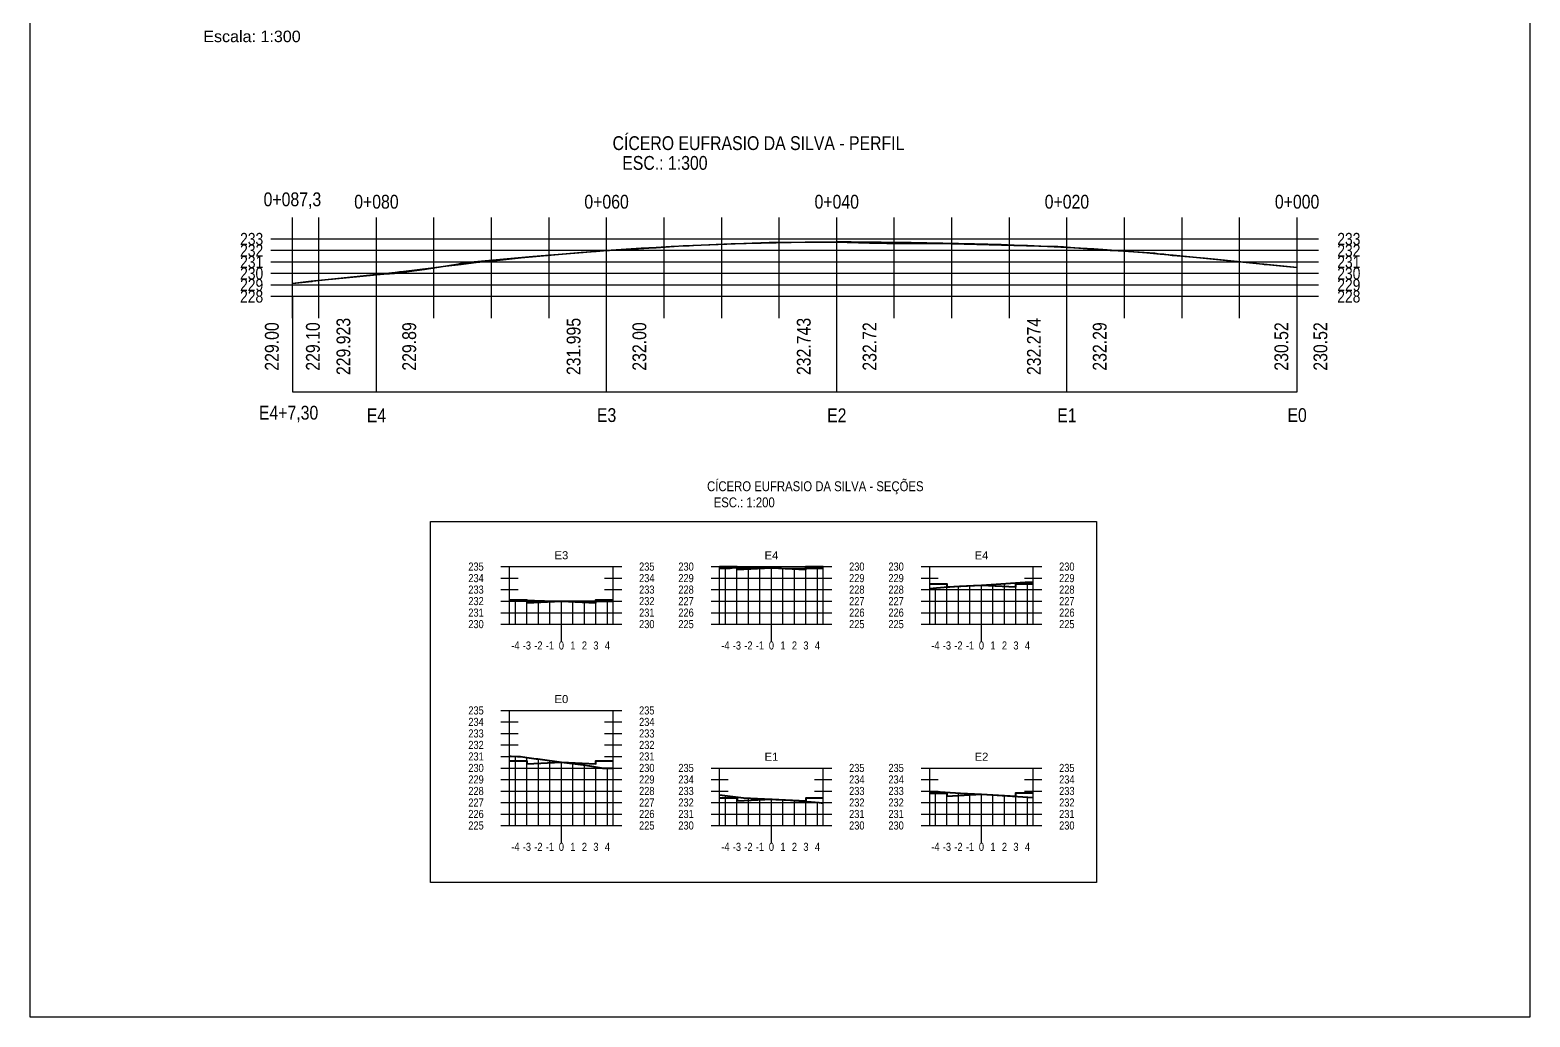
# Model space of a CAD drawing. Header units: feet. Extents: x 203667 to 205527, y 9204857 to 9205156.
# Drawn here: x 205280.5 to 205410.9, y 9204922.1 to 9205007.8 of the extents above; entities that cross this region are included whole.
import ezdxf

# ---------------------------------------------------------------- set-up
doc = ezdxf.new("R2010")
doc.units = ezdxf.units.FT
doc.header["$LTSCALE"] = 0.3
doc.header["$MEASUREMENT"] = 0
for name, color, linetype, lineweight in [('C-ROAD-PROF', 1, 'Continuous', 35), ('Cotas Acessibilidade', 5, 'Continuous', 25), ('Cotas Calçadas', 7, 'Continuous', 25)]:
    doc.layers.add(name, color=color, linetype=linetype, lineweight=lineweight)
for name, color, linetype in [('C-ROAD-PROF-GRID-MAJR', 8, 'Continuous'), ('C-ROAD-PROF-GRID-MINR', 8, 'Continuous'), ('C-ROAD-PROF-TEXT', 7, 'Continuous'), ('C-ROAD-PROF-TICK', 7, 'Continuous'), ('C-ROAD-PROF-TITL', 7, 'Continuous'), ('C-ROAD-PROF-TTLB', 5, 'Continuous'), ('C-ROAD-SCTN-GRID', 7, 'Continuous'), ('C-ROAD-SCTN-TEXT', 7, 'Continuous'), ('C-ROAD-SCTN-TICK', 7, 'Continuous'), ('C-ROAD-SCTN-TITL', 92, 'Continuous'), ('C1-HM-CURVA_MESTRA', 5, 'Continuous')]:
    doc.layers.add(name, color=color, linetype=linetype)
doc.styles.add('Roman', font='arial.ttf', dxfattribs={"height": 2})
doc.styles.add('TARCISIO', font='swissci.ttf')

msp = doc.modelspace()

# ---------------------------------------------------------------- linework, layer by layer
at = {"layer": 'C-ROAD-PROF', "color": 5, "linetype": 'Continuous', "lineweight": 35, "flags": 128}
msp.add_lwpolyline([(205390.626, 9204987.181), (205390.625, 9204987.181), (205390.01, 9204987.25), (205389.395, 9204987.313), (205381.018, 9204988.139), (205379.867, 9204988.25), (205378.717, 9204988.355), (205377.566, 9204988.455), (205376.415, 9204988.548), (205375.264, 9204988.636), (205374.113, 9204988.719), (205372.962, 9204988.796), (205371.811, 9204988.867), (205370.66, 9204988.933), (205369.509, 9204988.993), (205368.358, 9204989.047), (205367.207, 9204989.096), (205366.056, 9204989.139), (205364.905, 9204989.176), (205363.754, 9204989.208), (205362.604, 9204989.235), (205357.104, 9204989.346), (205355.799, 9204989.37), (205354.495, 9204989.387), (205353.191, 9204989.399), (205351.887, 9204989.405), (205350.582, 9204989.404), (205349.278, 9204989.398), (205347.974, 9204989.386), (205346.67, 9204989.368), (205345.365, 9204989.343), (205344.061, 9204989.313), (205342.757, 9204989.277), (205341.453, 9204989.235), (205340.148, 9204989.187), (205338.844, 9204989.133), (205337.54, 9204989.073), (205336.236, 9204989.007), (205334.931, 9204988.936), (205333.627, 9204988.858), (205332.323, 9204988.774), (205331.018, 9204988.684), (205329.714, 9204988.589), (205328.41, 9204988.487), (205327.106, 9204988.379), (205325.801, 9204988.266), (205324.497, 9204988.146), (205323.193, 9204988.021), (205321.889, 9204987.889), (205320.584, 9204987.752), (205319.28, 9204987.608), (205317.976, 9204987.459), (205316.672, 9204987.304), (205315.367, 9204987.143), (205312.991, 9204986.843), (205312.622, 9204986.799), (205312.254, 9204986.758), (205305.083, 9204985.992), (205305.018, 9204985.985), (205303.326, 9204985.789)], dxfattribs=at)
at = {"layer": 'C-ROAD-PROF', "color": 1, "linetype": 'Continuous', "lineweight": 35, "flags": 128}
msp.add_lwpolyline([(205390.626, 9204987.181), (205388.318, 9204987.411), (205388.287, 9204987.414), (205388.017, 9204987.436), (205387.79, 9204987.453), (205387.694, 9204987.463), (205387.615, 9204987.475), (205386.02, 9204987.661), (205382.876, 9204987.976), (205382.581, 9204987.997), (205382.239, 9204988.027), (205380.199, 9204988.204), (205380.043, 9204988.22), (205379.779, 9204988.245), (205379.046, 9204988.334), (205378.567, 9204988.389), (205378.264, 9204988.42), (205374.603, 9204988.661), (205374.395, 9204988.676), (205374.386, 9204988.677), (205374.382, 9204988.677), (205374.142, 9204988.697), (205373.879, 9204988.702), (205370.567, 9204988.957), (205370.332, 9204988.971), (205370.188, 9204988.981), (205369.845, 9204989.005), (205369.525, 9204989.026), (205368.179, 9204989.051), (205360.628, 9204989.253), (205358.376, 9204989.261), (205356.649, 9204989.279), (205356.432, 9204989.278), (205354.973, 9204989.286), (205353.468, 9204989.298), (205350.565, 9204989.378), (205349.721, 9204989.387), (205348.854, 9204989.398), (205348.735, 9204989.4), (205348.255, 9204989.403), (205348.07, 9204989.402), (205347.882, 9204989.397), (205344.744, 9204989.353), (205338.125, 9204989.104), (205337.792, 9204989.082), (205337.518, 9204989.072), (205337.274, 9204989.063), (205334.92, 9204988.909), (205334.75, 9204988.9), (205333.393, 9204988.816), (205332.993, 9204988.796), (205332.683, 9204988.781), (205330.867, 9204988.665), (205330.862, 9204988.665), (205330.799, 9204988.661), (205330.498, 9204988.661), (205330.492, 9204988.661), (205328.584, 9204988.479), (205324.23, 9204988.144), (205318.793, 9204987.661), (205317.929, 9204987.524), (205317.701, 9204987.489), (205314.796, 9204987.023), (205314.145, 9204986.926), (205313.913, 9204986.893), (205312.195, 9204986.661), (205311.749, 9204986.648), (205311.565, 9204986.648), (205306.8, 9204986.175), (205306.419, 9204986.135), (205304.957, 9204985.986), (205303.326, 9204985.789)], dxfattribs=at)
at = {"layer": 'C-ROAD-PROF', "color": 5, "linetype": 'Continuous', "lineweight": 40, "ltscale": 2}
for points in [[(205340.441, 9204961.194), (205341.941, 9204961.194), (205341.941, 9204960.935), (205344.95, 9204961.084), (205347.941, 9204960.934), (205347.941, 9204961.2), (205349.441, 9204961.2)], [(205358.691, 9204959.704), (205360.191, 9204959.704), (205360.191, 9204959.445), (205363.2, 9204959.594), (205366.191, 9204959.444), (205366.191, 9204959.71), (205367.691, 9204959.71)], [(205322.191, 9204958.3), (205323.691, 9204958.3), (205323.691, 9204958.041), (205326.7, 9204958.19), (205329.691, 9204958.04), (205329.691, 9204958.306), (205331.191, 9204958.306)], [(205322.191, 9204944.32), (205323.691, 9204944.32), (205323.691, 9204944.061), (205326.7, 9204944.21), (205329.691, 9204944.06), (205329.691, 9204944.326), (205331.191, 9204944.326)], [(205340.477, 9204941.09), (205341.977, 9204941.09), (205341.977, 9204940.831), (205344.986, 9204940.98), (205347.977, 9204940.83), (205347.977, 9204941.096), (205349.477, 9204941.096)], [(205358.691, 9204941.516), (205360.191, 9204941.516), (205360.191, 9204941.257), (205363.2, 9204941.406), (205366.191, 9204941.256), (205366.191, 9204941.522), (205367.691, 9204941.522)]]:
    msp.add_lwpolyline(points, dxfattribs=at)
at = {"layer": 'C-ROAD-PROF-GRID-MAJR', "color": 8, "linetype": 'Continuous', "lineweight": -3}
for p, q in [((205390.626, 9204989.661), (205303.326, 9204989.661)), ((205303.326, 9204984.661), (205303.326, 9204989.661)), ((205310.626, 9204984.661), (205310.626, 9204989.661)), ((205330.626, 9204984.661), (205330.626, 9204989.661)), ((205350.626, 9204984.661), (205350.626, 9204989.661)), ((205370.626, 9204984.661), (205370.626, 9204989.661)), ((205390.626, 9204984.661), (205390.626, 9204989.661)), ((205390.626, 9204988.661), (205303.326, 9204988.661)), ((205390.626, 9204987.661), (205303.326, 9204987.661)), ((205390.626, 9204986.661), (205303.326, 9204986.661)), ((205390.626, 9204985.661), (205303.326, 9204985.661)), ((205390.626, 9204984.661), (205303.326, 9204984.661))]:
    msp.add_line(p, q, dxfattribs=at)
at = {"layer": 'C-ROAD-PROF-GRID-MINR', "color": 8, "linetype": 'Continuous', "lineweight": -3}
for p, q in [((205305.626, 9204984.661), (205305.626, 9204989.661)), ((205315.626, 9204984.661), (205315.626, 9204989.661)), ((205320.626, 9204984.661), (205320.626, 9204989.661)), ((205325.626, 9204984.661), (205325.626, 9204989.661)), ((205335.626, 9204984.661), (205335.626, 9204989.661)), ((205340.626, 9204984.661), (205340.626, 9204989.661)), ((205345.626, 9204984.661), (205345.626, 9204989.661)), ((205355.626, 9204984.661), (205355.626, 9204989.661)), ((205360.626, 9204984.661), (205360.626, 9204989.661)), ((205365.626, 9204984.661), (205365.626, 9204989.661)), ((205375.626, 9204984.661), (205375.626, 9204989.661)), ((205380.626, 9204984.661), (205380.626, 9204989.661)), ((205385.626, 9204984.661), (205385.626, 9204989.661))]:
    msp.add_line(p, q, dxfattribs=at)
at = {"layer": 'C-ROAD-PROF-TEXT', "color": 7, "linetype": 'Continuous', "lineweight": -3}
for p, q in [((205303.326, 9204987.786), (205303.326, 9204991.536)), ((205305.626, 9204987.786), (205305.626, 9204991.536)), ((205310.626, 9204987.786), (205310.626, 9204991.536)), ((205315.626, 9204987.786), (205315.626, 9204991.536)), ((205320.626, 9204987.786), (205320.626, 9204991.536)), ((205325.626, 9204987.786), (205325.626, 9204991.536)), ((205330.626, 9204987.786), (205330.626, 9204991.536)), ((205335.626, 9204987.786), (205335.626, 9204991.536)), ((205340.626, 9204987.786), (205340.626, 9204991.536)), ((205345.626, 9204987.786), (205345.626, 9204991.536)), ((205350.626, 9204987.786), (205350.626, 9204991.536)), ((205355.626, 9204987.786), (205355.626, 9204991.536)), ((205360.626, 9204987.786), (205360.626, 9204991.536)), ((205365.626, 9204987.786), (205365.626, 9204991.536)), ((205370.626, 9204987.786), (205370.626, 9204991.536)), ((205375.626, 9204987.786), (205375.626, 9204991.536)), ((205380.626, 9204987.786), (205380.626, 9204991.536)), ((205385.626, 9204987.786), (205385.626, 9204991.536)), ((205390.626, 9204987.786), (205390.626, 9204991.536)), ((205305.201, 9204989.661), (205301.451, 9204989.661)), ((205392.501, 9204989.661), (205388.751, 9204989.661)), ((205305.201, 9204988.661), (205301.451, 9204988.661)), ((205305.201, 9204987.661), (205301.451, 9204987.661)), ((205392.501, 9204988.661), (205388.751, 9204988.661)), ((205392.501, 9204987.661), (205388.751, 9204987.661)), ((205305.201, 9204986.661), (205301.451, 9204986.661)), ((205303.326, 9204982.786), (205303.326, 9204986.536)), ((205305.626, 9204982.786), (205305.626, 9204986.536)), ((205310.626, 9204982.786), (205310.626, 9204986.536)), ((205315.626, 9204982.786), (205315.626, 9204986.536)), ((205320.626, 9204982.786), (205320.626, 9204986.536)), ((205325.626, 9204982.786), (205325.626, 9204986.536)), ((205330.626, 9204982.786), (205330.626, 9204986.536)), ((205335.626, 9204982.786), (205335.626, 9204986.536)), ((205340.626, 9204982.786), (205340.626, 9204986.536)), ((205345.626, 9204982.786), (205345.626, 9204986.536)), ((205350.626, 9204982.786), (205350.626, 9204986.536)), ((205355.626, 9204982.786), (205355.626, 9204986.536)), ((205360.626, 9204982.786), (205360.626, 9204986.536)), ((205365.626, 9204982.786), (205365.626, 9204986.536)), ((205370.626, 9204982.786), (205370.626, 9204986.536)), ((205375.626, 9204982.786), (205375.626, 9204986.536)), ((205380.626, 9204982.786), (205380.626, 9204986.536)), ((205385.626, 9204982.786), (205385.626, 9204986.536)), ((205392.501, 9204986.661), (205388.751, 9204986.661)), ((205390.626, 9204982.786), (205390.626, 9204986.536)), ((205305.201, 9204985.661), (205301.451, 9204985.661)), ((205392.501, 9204985.661), (205388.751, 9204985.661)), ((205305.201, 9204984.661), (205301.451, 9204984.661)), ((205392.501, 9204984.661), (205388.751, 9204984.661))]:
    msp.add_line(p, q, dxfattribs=at)
at = {"layer": 'C-ROAD-PROF-TICK', "color": 7, "linetype": 'Continuous', "lineweight": -3}
for p, q in [((205310.626, 9204976.37), (205310.626, 9204984.661)), ((205330.626, 9204976.37), (205330.626, 9204984.661)), ((205350.626, 9204976.37), (205350.626, 9204984.661)), ((205370.626, 9204976.37), (205370.626, 9204984.661))]:
    msp.add_line(p, q, dxfattribs=at)
at = {"layer": 'C-ROAD-PROF-TTLB', "color": 5, "linetype": 'Continuous', "lineweight": -3}
for p, q in [((205303.326, 9204984.661), (205303.326, 9204989.661)), ((205390.626, 9204989.661), (205303.326, 9204989.661)), ((205390.626, 9204984.661), (205390.626, 9204989.661)), ((205390.626, 9204984.661), (205303.326, 9204984.661)), ((205322.2, 9204956.19), (205322.2, 9204961.19)), ((205322.2, 9204961.19), (205331.2, 9204961.19)), ((205331.2, 9204956.19), (205331.2, 9204961.19)), ((205340.45, 9204956.19), (205340.45, 9204961.19)), ((205340.45, 9204961.19), (205349.45, 9204961.19)), ((205349.45, 9204956.19), (205349.45, 9204961.19)), ((205358.7, 9204956.19), (205358.7, 9204961.19)), ((205358.7, 9204961.19), (205367.7, 9204961.19)), ((205367.7, 9204956.19), (205367.7, 9204961.19)), ((205322.2, 9204956.19), (205331.2, 9204956.19)), ((205340.45, 9204956.19), (205349.45, 9204956.19)), ((205358.7, 9204956.19), (205367.7, 9204956.19)), ((205322.2, 9204938.69), (205322.2, 9204948.69)), ((205322.2, 9204948.69), (205331.2, 9204948.69)), ((205331.2, 9204938.69), (205331.2, 9204948.69)), ((205340.45, 9204938.69), (205340.45, 9204943.69)), ((205340.45, 9204943.69), (205349.45, 9204943.69)), ((205349.45, 9204938.69), (205349.45, 9204943.69)), ((205358.7, 9204938.69), (205358.7, 9204943.69)), ((205358.7, 9204943.69), (205367.7, 9204943.69)), ((205367.7, 9204938.69), (205367.7, 9204943.69)), ((205322.2, 9204938.69), (205331.2, 9204938.69)), ((205340.45, 9204938.69), (205349.45, 9204938.69)), ((205358.7, 9204938.69), (205367.7, 9204938.69))]:
    msp.add_line(p, q, dxfattribs=at)
msp.add_3dface([(205390.626, 9204984.661), (205303.326, 9204984.661), (205303.326, 9204976.37), (205390.626, 9204976.37)], dxfattribs=at)
at = {"layer": 'C-ROAD-SCTN-GRID', "color": 251, "linetype": 'Continuous', "lineweight": -3}
for p, q in [((205340.45, 9204960.19), (205349.45, 9204960.19)), ((205340.95, 9204956.19), (205340.95, 9204961.052)), ((205341.95, 9204956.19), (205341.95, 9204961.122)), ((205342.95, 9204956.19), (205342.95, 9204961.093)), ((205343.95, 9204956.19), (205343.95, 9204961.11)), ((205344.95, 9204956.19), (205344.95, 9204961.084)), ((205345.95, 9204956.19), (205345.95, 9204961.059)), ((205346.95, 9204956.19), (205346.95, 9204961.048)), ((205347.95, 9204956.19), (205347.95, 9204961.038)), ((205348.95, 9204956.19), (205348.95, 9204961.052)), ((205340.45, 9204959.19), (205349.45, 9204959.19)), ((205358.7, 9204959.19), (205367.7, 9204959.19)), ((205359.2, 9204956.19), (205359.2, 9204959.347)), ((205360.2, 9204956.19), (205360.2, 9204959.434)), ((205361.2, 9204956.19), (205361.2, 9204959.479)), ((205362.2, 9204956.19), (205362.2, 9204959.534)), ((205363.2, 9204956.19), (205363.2, 9204959.594)), ((205364.2, 9204956.19), (205364.2, 9204959.657)), ((205365.2, 9204956.19), (205365.2, 9204959.719)), ((205366.2, 9204956.19), (205366.2, 9204959.782)), ((205367.2, 9204956.19), (205367.2, 9204959.842)), ((205322.2, 9204958.19), (205330.835, 9204958.19)), ((205322.7, 9204956.19), (205322.7, 9204958.305)), ((205323.7, 9204956.19), (205323.7, 9204958.276)), ((205324.7, 9204956.19), (205324.7, 9204958.242)), ((205325.7, 9204956.19), (205325.7, 9204958.207)), ((205326.7, 9204956.19), (205326.7, 9204958.19)), ((205327.7, 9204956.19), (205327.7, 9204958.189)), ((205328.7, 9204956.19), (205328.7, 9204958.189)), ((205329.7, 9204956.19), (205329.7, 9204958.189)), ((205330.7, 9204956.19), (205330.7, 9204958.19)), ((205340.45, 9204958.19), (205349.45, 9204958.19)), ((205358.7, 9204958.19), (205367.7, 9204958.19)), ((205322.2, 9204957.19), (205331.2, 9204957.19)), ((205322.2, 9204956.19), (205331.2, 9204956.19)), ((205340.45, 9204957.19), (205349.45, 9204957.19)), ((205340.45, 9204956.19), (205349.45, 9204956.19)), ((205358.7, 9204957.19), (205367.7, 9204957.19)), ((205358.7, 9204956.19), (205367.7, 9204956.19)), ((205322.2, 9204944.69), (205323.153, 9204944.69)), ((205322.7, 9204938.69), (205322.7, 9204944.708)), ((205323.7, 9204938.69), (205323.7, 9204944.609)), ((205324.7, 9204938.69), (205324.7, 9204944.474)), ((205322.2, 9204943.69), (205331.2, 9204943.69)), ((205325.7, 9204938.69), (205325.7, 9204944.342)), ((205326.7, 9204938.69), (205326.7, 9204944.21)), ((205327.7, 9204938.69), (205327.7, 9204944.078)), ((205328.7, 9204938.69), (205328.7, 9204943.939)), ((205329.7, 9204938.69), (205329.7, 9204943.778)), ((205330.7, 9204938.69), (205330.7, 9204943.69)), ((205322.2, 9204942.69), (205331.2, 9204942.69)), ((205322.2, 9204941.69), (205331.2, 9204941.69)), ((205322.2, 9204940.69), (205331.2, 9204940.69)), ((205340.45, 9204940.69), (205349.099, 9204940.69)), ((205340.95, 9204938.69), (205340.95, 9204941.297)), ((205341.95, 9204938.69), (205341.95, 9204941.168)), ((205342.95, 9204938.69), (205342.95, 9204941.074)), ((205343.95, 9204938.69), (205343.95, 9204941.028)), ((205344.95, 9204938.69), (205344.95, 9204940.982)), ((205345.95, 9204938.69), (205345.95, 9204940.927)), ((205346.95, 9204938.69), (205346.95, 9204940.862)), ((205347.95, 9204938.69), (205347.95, 9204940.78)), ((205348.95, 9204938.69), (205348.95, 9204940.702)), ((205358.7, 9204940.69), (205367.7, 9204940.69)), ((205359.2, 9204938.69), (205359.2, 9204941.646)), ((205360.2, 9204938.69), (205360.2, 9204941.586)), ((205361.2, 9204938.69), (205361.2, 9204941.526)), ((205362.2, 9204938.69), (205362.2, 9204941.466)), ((205363.2, 9204938.69), (205363.2, 9204941.406)), ((205364.2, 9204938.69), (205364.2, 9204941.345)), ((205365.2, 9204938.69), (205365.2, 9204941.285)), ((205366.2, 9204938.69), (205366.2, 9204941.224)), ((205367.2, 9204938.69), (205367.2, 9204941.164)), ((205322.2, 9204939.69), (205331.2, 9204939.69)), ((205340.45, 9204939.69), (205349.45, 9204939.69)), ((205358.7, 9204939.69), (205367.7, 9204939.69)), ((205322.2, 9204938.69), (205331.2, 9204938.69)), ((205340.45, 9204938.69), (205349.45, 9204938.69)), ((205358.7, 9204938.69), (205367.7, 9204938.69))]:
    msp.add_line(p, q, dxfattribs=at)
at = {"layer": 'C-ROAD-SCTN-TICK', "color": 7, "linetype": 'Continuous', "lineweight": -3}
for p, q in [((205321.45, 9204961.19), (205322.95, 9204961.19)), ((205321.45, 9204960.19), (205322.95, 9204960.19)), ((205330.45, 9204961.19), (205331.95, 9204961.19)), ((205330.45, 9204960.19), (205331.95, 9204960.19)), ((205339.7, 9204961.19), (205341.2, 9204961.19)), ((205339.7, 9204960.19), (205341.2, 9204960.19)), ((205348.7, 9204961.19), (205350.2, 9204961.19)), ((205348.7, 9204960.19), (205350.2, 9204960.19)), ((205357.95, 9204961.19), (205359.45, 9204961.19)), ((205357.95, 9204960.19), (205359.45, 9204960.19)), ((205366.95, 9204961.19), (205368.45, 9204961.19)), ((205366.95, 9204960.19), (205368.45, 9204960.19)), ((205321.45, 9204959.19), (205322.95, 9204959.19)), ((205330.45, 9204959.19), (205331.95, 9204959.19)), ((205339.7, 9204959.19), (205341.2, 9204959.19)), ((205348.7, 9204959.19), (205350.2, 9204959.19)), ((205357.95, 9204959.19), (205359.45, 9204959.19)), ((205366.95, 9204959.19), (205368.45, 9204959.19)), ((205321.45, 9204958.19), (205322.95, 9204958.19)), ((205326.7, 9204954.69), (205326.7, 9204957.69)), ((205330.45, 9204958.19), (205331.95, 9204958.19)), ((205339.7, 9204958.19), (205341.2, 9204958.19)), ((205344.95, 9204954.69), (205344.95, 9204957.69)), ((205348.7, 9204958.19), (205350.2, 9204958.19)), ((205357.95, 9204958.19), (205359.45, 9204958.19)), ((205363.2, 9204954.69), (205363.2, 9204957.69)), ((205366.95, 9204958.19), (205368.45, 9204958.19)), ((205321.45, 9204957.19), (205322.95, 9204957.19)), ((205321.45, 9204956.19), (205322.95, 9204956.19)), ((205330.45, 9204957.19), (205331.95, 9204957.19)), ((205330.45, 9204956.19), (205331.95, 9204956.19)), ((205339.7, 9204957.19), (205341.2, 9204957.19)), ((205339.7, 9204956.19), (205341.2, 9204956.19)), ((205348.7, 9204957.19), (205350.2, 9204957.19)), ((205348.7, 9204956.19), (205350.2, 9204956.19)), ((205357.95, 9204957.19), (205359.45, 9204957.19)), ((205357.95, 9204956.19), (205359.45, 9204956.19)), ((205366.95, 9204957.19), (205368.45, 9204957.19)), ((205366.95, 9204956.19), (205368.45, 9204956.19)), ((205321.45, 9204948.69), (205322.95, 9204948.69)), ((205330.45, 9204948.69), (205331.95, 9204948.69)), ((205321.45, 9204947.69), (205322.95, 9204947.69)), ((205330.45, 9204947.69), (205331.95, 9204947.69)), ((205321.45, 9204946.69), (205322.95, 9204946.69)), ((205330.45, 9204946.69), (205331.95, 9204946.69)), ((205321.45, 9204945.69), (205322.95, 9204945.69)), ((205321.45, 9204944.69), (205322.95, 9204944.69)), ((205330.45, 9204945.69), (205331.95, 9204945.69)), ((205330.45, 9204944.69), (205331.95, 9204944.69)), ((205321.45, 9204943.69), (205322.95, 9204943.69)), ((205330.45, 9204943.69), (205331.95, 9204943.69)), ((205339.7, 9204943.69), (205341.2, 9204943.69)), ((205348.7, 9204943.69), (205350.2, 9204943.69)), ((205357.95, 9204943.69), (205359.45, 9204943.69)), ((205366.95, 9204943.69), (205368.45, 9204943.69)), ((205321.45, 9204942.69), (205322.95, 9204942.69)), ((205330.45, 9204942.69), (205331.95, 9204942.69)), ((205339.7, 9204942.69), (205341.2, 9204942.69)), ((205348.7, 9204942.69), (205350.2, 9204942.69)), ((205357.95, 9204942.69), (205359.45, 9204942.69)), ((205366.95, 9204942.69), (205368.45, 9204942.69)), ((205321.45, 9204941.69), (205322.95, 9204941.69)), ((205321.45, 9204940.69), (205322.95, 9204940.69)), ((205330.45, 9204941.69), (205331.95, 9204941.69)), ((205330.45, 9204940.69), (205331.95, 9204940.69)), ((205339.7, 9204941.69), (205341.2, 9204941.69)), ((205339.7, 9204940.69), (205341.2, 9204940.69)), ((205348.7, 9204941.69), (205350.2, 9204941.69)), ((205348.7, 9204940.69), (205350.2, 9204940.69)), ((205357.95, 9204941.69), (205359.45, 9204941.69)), ((205357.95, 9204940.69), (205359.45, 9204940.69)), ((205366.95, 9204941.69), (205368.45, 9204941.69)), ((205366.95, 9204940.69), (205368.45, 9204940.69)), ((205321.45, 9204939.69), (205322.95, 9204939.69)), ((205326.7, 9204937.19), (205326.7, 9204940.19)), ((205330.45, 9204939.69), (205331.95, 9204939.69)), ((205339.7, 9204939.69), (205341.2, 9204939.69)), ((205344.95, 9204937.19), (205344.95, 9204940.19)), ((205348.7, 9204939.69), (205350.2, 9204939.69)), ((205357.95, 9204939.69), (205359.45, 9204939.69)), ((205363.2, 9204937.19), (205363.2, 9204940.19)), ((205366.95, 9204939.69), (205368.45, 9204939.69)), ((205321.45, 9204938.69), (205322.95, 9204938.69)), ((205330.45, 9204938.69), (205331.95, 9204938.69)), ((205339.7, 9204938.69), (205341.2, 9204938.69)), ((205348.7, 9204938.69), (205350.2, 9204938.69)), ((205357.95, 9204938.69), (205359.45, 9204938.69)), ((205366.95, 9204938.69), (205368.45, 9204938.69))]:
    msp.add_line(p, q, dxfattribs=at)
at = {"layer": 'C1-HM-CURVA_MESTRA', "color": 1, "linetype": 'Continuous', "lineweight": 40}
for points in [[(205340.45, 9204961.026), (205341.357, 9204961.072), (205341.749, 9204961.12), (205341.924, 9204961.123), (205342.964, 9204961.092), (205343.241, 9204961.114), (205343.43, 9204961.124), (205343.48, 9204961.122), (205343.499, 9204961.122), (205344.95, 9204961.084), (205345.823, 9204961.06), (205347.936, 9204961.037), (205349.45, 9204961.058)], [(205358.7, 9204959.301), (205359.294, 9204959.356), (205360.319, 9204959.444), (205360.382, 9204959.448), (205360.441, 9204959.446), (205361.3, 9204959.483), (205362.512, 9204959.551), (205363.2, 9204959.594), (205367.009, 9204959.833), (205367.404, 9204959.851), (205367.63, 9204959.86), (205367.7, 9204959.862)], [(205322.2, 9204958.314), (205322.54, 9204958.31), (205323.492, 9204958.284), (205326.103, 9204958.193), (205326.104, 9204958.193), (205326.217, 9204958.19), (205326.7, 9204958.19), (205327.323, 9204958.19), (205327.535, 9204958.19), (205328.426, 9204958.189), (205328.814, 9204958.189), (205329.138, 9204958.189), (205329.403, 9204958.189), (205329.496, 9204958.189), (205329.902, 9204958.189), (205330.463, 9204958.19), (205330.545, 9204958.19), (205330.767, 9204958.19), (205330.819, 9204958.19), (205330.825, 9204958.19), (205330.835, 9204958.19), (205331.006, 9204958.193), (205331.2, 9204958.195)], [(205322.2, 9204944.718), (205322.209, 9204944.718), (205322.333, 9204944.715), (205322.897, 9204944.704), (205323.153, 9204944.69), (205323.887, 9204944.581), (205324.498, 9204944.501), (205324.638, 9204944.482), (205326.7, 9204944.21), (205328.357, 9204943.992), (205328.42, 9204943.983), (205329.144, 9204943.868), (205330.154, 9204943.705), (205330.258, 9204943.69), (205330.274, 9204943.69), (205330.29, 9204943.69), (205330.671, 9204943.69), (205331.063, 9204943.69), (205331.133, 9204943.69), (205331.2, 9204943.69)], [(205340.45, 9204941.362), (205342.532, 9204941.093), (205344.95, 9204940.982), (205345.021, 9204940.978), (205345.322, 9204940.96), (205345.52, 9204940.95), (205346.042, 9204940.923), (205346.605, 9204940.892), (205347.326, 9204940.829), (205349.099, 9204940.69), (205349.45, 9204940.643)], [(205358.7, 9204941.676), (205361.367, 9204941.516), (205363.2, 9204941.406), (205367.7, 9204941.134)]]:
    msp.add_lwpolyline(points, dxfattribs=at)
at = {"layer": 'Cotas Acessibilidade'}
msp.add_lwpolyline([(205315.335, 9204965.123), (205373.191, 9204965.123), (205373.191, 9204933.73), (205315.335, 9204933.73)], close=True, dxfattribs=at)
at = {"layer": 'Cotas Calçadas'}
msp.add_line((205390.626, 9204989.661), (205303.326, 9204989.661), dxfattribs=at)
msp.add_lwpolyline([(205280.525, 9205094.028), (205410.864, 9205094.028), (205410.864, 9204922.05), (205280.525, 9204922.05)], close=True, dxfattribs=at)

# ---------------------------------------------------------------- texts
at = {"linetype": 'Continuous', "style": 'Roman'}
msp.add_text('Escala: 1:300', height=1, dxfattribs=at).set_placement((205295.582, 9205006.772))
at = {"layer": 'C-ROAD-PROF-TEXT', "color": 7, "linetype": 'Continuous', "lineweight": -3, "char_height": 1.2, "attachment_point": 8, "line_spacing_factor": 1.2, "style": 'TARCISIO'}
for s, insert in [('0+087,3', (205303.326, 9204992.286)), ('0+080', (205310.626, 9204992.286)), ('0+060', (205330.626, 9204992.286)), ('0+040', (205350.626, 9204992.286)), ('0+020', (205370.626, 9204992.286)), ('0+000', (205390.626, 9204992.286)), ('E4+7,30', (205302.994, 9204973.745)), ('E4', (205310.626, 9204973.745)), ('E3', (205330.626, 9204973.745)), ('E2', (205350.626, 9204973.745)), ('E1', (205370.626, 9204973.745)), ('E0', (205390.626, 9204973.745))]:
    msp.add_mtext(s, dxfattribs=dict(at, insert=insert))
at = {"layer": 'C-ROAD-PROF-TEXT', "color": 7, "linetype": 'Continuous', "lineweight": -3, "char_height": 1.05, "style": 'TARCISIO'}
for s, insert, attachment_point in [('233', (205300.788, 9204989.661), 6), ('233', (205394.12, 9204989.661), 4), ('232', (205300.788, 9204988.661), 6), ('232', (205394.12, 9204988.661), 4), ('231', (205300.788, 9204987.661), 6), ('231', (205394.12, 9204987.661), 4), ('230', (205300.788, 9204986.661), 6), ('229', (205300.788, 9204985.661), 6), ('230', (205394.12, 9204986.661), 4), ('229', (205394.12, 9204985.661), 4), ('228', (205300.788, 9204984.661), 6), ('228', (205394.12, 9204984.661), 4)]:
    msp.add_mtext(s, dxfattribs=dict(at, insert=insert, attachment_point=attachment_point))
at = {"layer": 'C-ROAD-PROF-TEXT', "color": 5, "linetype": 'Continuous', "lineweight": -3, "char_height": 1.2, "attachment_point": 8, "rotation": 90, "style": 'TARCISIO'}
for s, insert in [('229.00', (205302.155, 9204980.323)), ('229.923', (205308.376, 9204980.323)), ('231.995', (205328.376, 9204980.323)), ('232.743', (205348.376, 9204980.323)), ('232.274', (205368.376, 9204980.323)), ('230.52', (205389.875, 9204980.323))]:
    msp.add_mtext(s, dxfattribs=dict(at, insert=insert))
at = {"layer": 'C-ROAD-PROF-TEXT', "color": 1, "linetype": 'Continuous', "lineweight": -3, "char_height": 1.2, "attachment_point": 2, "rotation": 90, "style": 'TARCISIO'}
for s, insert in [('229.10', (205304.505, 9204980.323)), ('229.89', (205312.876, 9204980.323)), ('232.00', (205332.876, 9204980.323)), ('232.72', (205352.876, 9204980.323)), ('232.29', (205372.876, 9204980.323)), ('230.52', (205392.052, 9204980.323))]:
    msp.add_mtext(s, dxfattribs=dict(at, insert=insert))
at = {"layer": 'C-ROAD-PROF-TITL', "color": 7, "linetype": 'Continuous', "lineweight": -3, "attachment_point": 8, "line_spacing_factor": 1.2, "style": 'TARCISIO'}
for s, insert, char_height in [('{\\C256;CÍCERO EUFRASIO DA SILVA} - PERFIL', (205343.823, 9204997.379), 1.2), ('ESC.: 1:300', (205335.693, 9204995.661), 1.2), ('ESC.: 1:200', (205342.585, 9204966.335), 0.85913)]:
    msp.add_mtext(s, dxfattribs=dict(at, insert=insert, char_height=char_height))
at = {"layer": 'C-ROAD-PROF-TITL', "color": 7, "linetype": 'Continuous', "lineweight": -3, "insert": (205348.762, 9204967.484), "char_height": 0.85913, "width": 19.28157, "attachment_point": 8, "line_spacing_factor": 1.2, "style": 'TARCISIO'}
msp.add_mtext('{\\C256;CÍCERO EUFRASIO DA SILVA} - SEÇÕES', dxfattribs=at)
at = {"layer": 'C-ROAD-SCTN-TEXT', "color": 7, "linetype": 'Continuous', "lineweight": -3, "char_height": 0.7, "style": 'TARCISIO'}
for s, insert, attachment_point in [('235', (205319.95, 9204961.19), 6), ('235', (205333.45, 9204961.19), 4), ('230', (205338.2, 9204961.19), 6), ('230', (205351.7, 9204961.19), 4), ('230', (205356.45, 9204961.19), 6), ('230', (205369.95, 9204961.19), 4), ('234', (205319.95, 9204960.19), 6), ('234', (205333.45, 9204960.19), 4), ('229', (205338.2, 9204960.19), 6), ('229', (205351.7, 9204960.19), 4), ('229', (205356.45, 9204960.19), 6), ('229', (205369.95, 9204960.19), 4), ('233', (205319.95, 9204959.19), 6), ('233', (205333.45, 9204959.19), 4), ('228', (205338.2, 9204959.19), 6), ('228', (205351.7, 9204959.19), 4), ('228', (205356.45, 9204959.19), 6), ('228', (205369.95, 9204959.19), 4), ('232', (205319.95, 9204958.19), 6), ('231', (205319.95, 9204957.19), 6), ('232', (205333.45, 9204958.19), 4), ('231', (205333.45, 9204957.19), 4), ('227', (205338.2, 9204958.19), 6), ('226', (205338.2, 9204957.19), 6), ('227', (205351.7, 9204958.19), 4), ('226', (205351.7, 9204957.19), 4), ('227', (205356.45, 9204958.19), 6), ('226', (205356.45, 9204957.19), 6), ('227', (205369.95, 9204958.19), 4), ('226', (205369.95, 9204957.19), 4), ('230', (205319.95, 9204956.19), 6), ('230', (205333.45, 9204956.19), 4), ('225', (205338.2, 9204956.19), 6), ('225', (205351.7, 9204956.19), 4), ('225', (205356.45, 9204956.19), 6), ('225', (205369.95, 9204956.19), 4), ('-4', (205322.7, 9204954.69), 2), ('-3', (205323.7, 9204954.69), 2), ('-2', (205324.7, 9204954.69), 2), ('-1', (205325.7, 9204954.69), 2), ('0', (205326.7, 9204954.69), 2), ('0', (205326.7, 9204954.69), 2), ('1', (205327.7, 9204954.69), 2), ('2', (205328.7, 9204954.69), 2), ('3', (205329.7, 9204954.69), 2), ('4', (205330.7, 9204954.69), 2), ('-4', (205340.95, 9204954.69), 2), ('-3', (205341.95, 9204954.69), 2), ('-2', (205342.95, 9204954.69), 2), ('-1', (205343.95, 9204954.69), 2), ('0', (205344.95, 9204954.69), 2), ('0', (205344.95, 9204954.69), 2), ('1', (205345.95, 9204954.69), 2), ('2', (205346.95, 9204954.69), 2), ('3', (205347.95, 9204954.69), 2), ('4', (205348.95, 9204954.69), 2), ('-4', (205359.2, 9204954.69), 2), ('-3', (205360.2, 9204954.69), 2), ('-2', (205361.2, 9204954.69), 2), ('-1', (205362.2, 9204954.69), 2), ('0', (205363.2, 9204954.69), 2), ('0', (205363.2, 9204954.69), 2), ('1', (205364.2, 9204954.69), 2), ('2', (205365.2, 9204954.69), 2), ('3', (205366.2, 9204954.69), 2), ('4', (205367.2, 9204954.69), 2), ('235', (205319.95, 9204948.69), 6), ('235', (205333.45, 9204948.69), 4), ('234', (205319.95, 9204947.69), 6), ('233', (205319.95, 9204946.69), 6), ('234', (205333.45, 9204947.69), 4), ('233', (205333.45, 9204946.69), 4), ('232', (205319.95, 9204945.69), 6), ('232', (205333.45, 9204945.69), 4), ('231', (205319.95, 9204944.69), 6), ('231', (205333.45, 9204944.69), 4), ('230', (205319.95, 9204943.69), 6), ('230', (205333.45, 9204943.69), 4), ('235', (205338.2, 9204943.69), 6), ('235', (205351.7, 9204943.69), 4), ('235', (205356.45, 9204943.69), 6), ('235', (205369.95, 9204943.69), 4), ('229', (205319.95, 9204942.69), 6), ('228', (205319.95, 9204941.69), 6), ('229', (205333.45, 9204942.69), 4), ('228', (205333.45, 9204941.69), 4), ('234', (205338.2, 9204942.69), 6), ('233', (205338.2, 9204941.69), 6), ('234', (205351.7, 9204942.69), 4), ('233', (205351.7, 9204941.69), 4), ('234', (205356.45, 9204942.69), 6), ('233', (205356.45, 9204941.69), 6), ('234', (205369.95, 9204942.69), 4), ('233', (205369.95, 9204941.69), 4), ('227', (205319.95, 9204940.69), 6), ('227', (205333.45, 9204940.69), 4), ('232', (205338.2, 9204940.69), 6), ('232', (205351.7, 9204940.69), 4), ('232', (205356.45, 9204940.69), 6), ('232', (205369.95, 9204940.69), 4), ('226', (205319.95, 9204939.69), 6), ('226', (205333.45, 9204939.69), 4), ('231', (205338.2, 9204939.69), 6), ('231', (205351.7, 9204939.69), 4), ('231', (205356.45, 9204939.69), 6), ('231', (205369.95, 9204939.69), 4), ('225', (205319.95, 9204938.69), 6), ('225', (205333.45, 9204938.69), 4), ('230', (205338.2, 9204938.69), 6), ('230', (205351.7, 9204938.69), 4), ('230', (205356.45, 9204938.69), 6), ('230', (205369.95, 9204938.69), 4), ('-4', (205322.7, 9204937.19), 2), ('-3', (205323.7, 9204937.19), 2), ('-2', (205324.7, 9204937.19), 2), ('-1', (205325.7, 9204937.19), 2), ('0', (205326.7, 9204937.19), 2), ('0', (205326.7, 9204937.19), 2), ('1', (205327.7, 9204937.19), 2), ('2', (205328.7, 9204937.19), 2), ('3', (205329.7, 9204937.19), 2), ('4', (205330.7, 9204937.19), 2), ('-4', (205340.95, 9204937.19), 2), ('-3', (205341.95, 9204937.19), 2), ('-2', (205342.95, 9204937.19), 2), ('-1', (205343.95, 9204937.19), 2), ('0', (205344.95, 9204937.19), 2), ('0', (205344.95, 9204937.19), 2), ('1', (205345.95, 9204937.19), 2), ('2', (205346.95, 9204937.19), 2), ('3', (205347.95, 9204937.19), 2), ('4', (205348.95, 9204937.19), 2), ('-4', (205359.2, 9204937.19), 2), ('-3', (205360.2, 9204937.19), 2), ('-2', (205361.2, 9204937.19), 2), ('-1', (205362.2, 9204937.19), 2), ('0', (205363.2, 9204937.19), 2), ('0', (205363.2, 9204937.19), 2), ('1', (205364.2, 9204937.19), 2), ('2', (205365.2, 9204937.19), 2), ('3', (205366.2, 9204937.19), 2), ('4', (205367.2, 9204937.19), 2)]:
    msp.add_mtext(s, dxfattribs=dict(at, insert=insert, attachment_point=attachment_point))
at = {"layer": 'C-ROAD-SCTN-TITL', "color": 92, "linetype": 'Continuous', "lineweight": -3, "char_height": 0.7, "attachment_point": 8, "style": 'TARCISIO'}
for s, insert in [('{\\fArial|b0|i0|c0|p2;E3}', (205326.7, 9204961.82)), ('{\\fArial|b0|i0|c0|p2;E4}', (205344.95, 9204961.82)), ('{\\fArial|b0|i0|c0|p2;E4}', (205363.2, 9204961.82)), ('{\\fArial|b0|i0|c0|p2;E0}', (205326.7, 9204949.32)), ('{\\fArial|b0|i0|c0|p2;E1}', (205344.95, 9204944.32)), ('{\\fArial|b0|i0|c0|p2;E2}', (205363.2, 9204944.32))]:
    msp.add_mtext(s, dxfattribs=dict(at, insert=insert))

doc.saveas('drawing.dxf')
